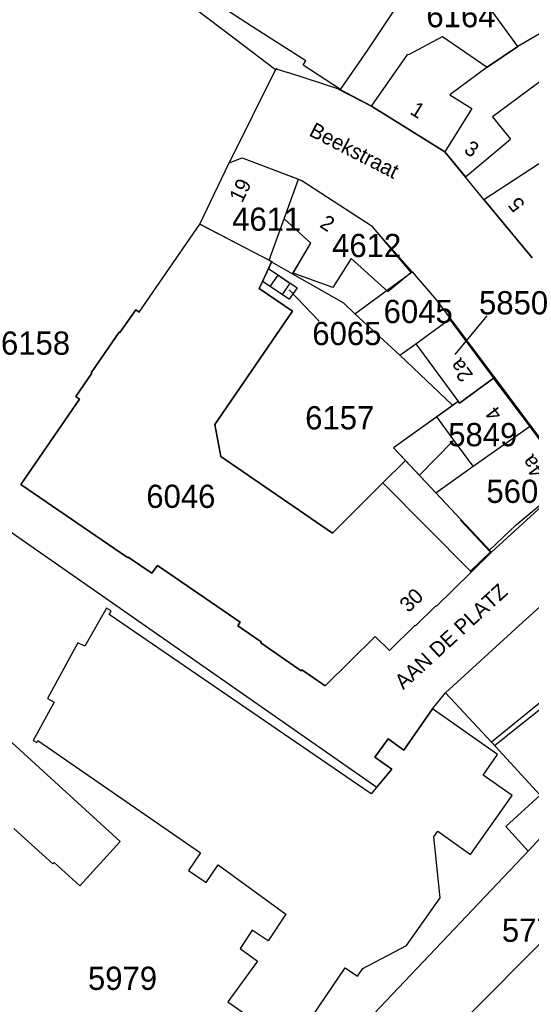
# Model space of a CAD drawing. Extents: x 191922 to 199923, y 328959 to 333350.
# Drawn here: x 196446.4 to 196505.8, y 331182.7 to 331297.2 of the extents above; entities that cross this region are included whole.
import ezdxf

# ---------------------------------------------------------------- set-up
doc = ezdxf.new("R2010")
doc.units = 0
for name, color, linetype in [('bouwvlak', 7, 'Continuous'), ('enkelbestemming', 7, 'Continuous'), ('Level 18', 7, 'Continuous'), ('Level 6', 7, 'Continuous'), ('maatvoering - maximum aantal wooneenheden', 7, 'Continuous'), ('Maatvoering_symbolen', 7, 'Continuous'), ('recreatiewoning', 7, 'Continuous')]:
    doc.layers.add(name, color=color, linetype=linetype)

msp = doc.modelspace()

# ---------------------------------------------------------------- linework, layer by layer
at = {"layer": 'bouwvlak'}
for p, q in [((196481.18, 331262.12), (196477.7, 331265.77)), ((196500.67, 331262.72), (196496.95, 331258.23))]:
    msp.add_line(p, q, dxfattribs=at)
at = {"layer": 'Level 18'}
msp.add_line((196497.62, 331238.99), (196501.03, 331235.33), dxfattribs=at)
at = {"layer": 'Level 6'}
for p, q in [((196462.53, 331301.68), (196471.41, 331294.95)), ((196473.43, 331296.34), (196469.12, 331299.11)), ((196509.16, 331296.93), (196504.28, 331294.05)), ((196479.62, 331292.36), (196473.43, 331296.34)), ((196471.41, 331294.95), (196476.1, 331291.39)), ((196504.28, 331294.05), (196500.72, 331291.66)), ((196479.31, 331291.86), (196479.59, 331292.33)), ((196479.59, 331292.33), (196479.62, 331292.36)), ((196476.1, 331291.39), (196470.72, 331280.51)), ((196476.1, 331291.39), (196476.16, 331291.46)), ((196476.16, 331291.46), (196477.52, 331291.02)), ((196483.36, 331289.14), (196477.52, 331291.02)), ((196483.67, 331289.04), (196479.31, 331291.86)), ((196500.72, 331291.66), (196496.37, 331288.43)), ((196483.64, 331288.99), (196483.36, 331289.14)), ((196483.64, 331288.99), (196483.67, 331289.04)), ((196487.26, 331287.1), (196483.64, 331288.99)), ((196496.37, 331288.43), (196498.92, 331286.85)), ((196495.8, 331281.81), (196487.26, 331287.1)), ((196498.92, 331286.85), (196495.8, 331281.81)), ((196500.32, 331276.26), (196516.31, 331286.74)), ((196500.32, 331276.26), (196495.8, 331281.81)), ((196467.29, 331273.37), (196470.72, 331280.51)), ((196470.72, 331280.51), (196472.23, 331281.1)), ((196472.23, 331281.1), (196478.76, 331278.61)), ((196477.11, 331274.02), (196478.76, 331278.61)), ((196478.76, 331278.61), (196479.16, 331278.46)), ((196479.16, 331278.46), (196487.23, 331273.22)), ((196505.93, 331269.48), (196500.32, 331276.26)), ((196480.2, 331271.17), (196477.11, 331274.02)), ((196460.27, 331263.15), (196467.29, 331273.37)), ((196475.33, 331269.2), (196467.29, 331273.37)), ((196487.23, 331273.22), (196491.98, 331267.86)), ((196478.09, 331267.62), (196480.2, 331271.17)), ((196475.65, 331269.02), (196475.33, 331269.2)), ((196474.59, 331266.74), (196475.29, 331268.24)), ((196475.29, 331268.24), (196475.65, 331269.02)), ((196475.29, 331268.24), (196478.6, 331265.97)), ((196475.65, 331269.02), (196478.09, 331267.62)), ((196478.09, 331267.62), (196484.02, 331264.23)), ((196485.32, 331262.98), (196491.98, 331267.86)), ((196491.98, 331267.86), (196494.8, 331264.56)), ((196474.21, 331265.92), (196474.59, 331266.74)), ((196478.06, 331263.29), (196474.21, 331265.92)), ((196477.69, 331264.65), (196474.59, 331266.74)), ((196478.6, 331265.97), (196477.69, 331264.65)), ((196494.8, 331264.56), (196496.41, 331262.42)), ((196459.87, 331263.42), (196457.99, 331260.78)), ((196460.27, 331263.15), (196459.87, 331263.42)), ((196484.02, 331264.23), (196485.32, 331262.98)), ((196469.04, 331250.08), (196478.06, 331263.29)), ((196485.32, 331262.98), (196490.56, 331258.14)), ((196492.4, 331259.49), (196496.33, 331262.36)), ((196496.33, 331262.36), (196496.41, 331262.42)), ((196496.41, 331262.42), (196501.55, 331255.55)), ((196457.92, 331260.83), (196454.68, 331256.12)), ((196457.99, 331260.78), (196457.92, 331260.83)), ((196490.56, 331258.14), (196492.4, 331259.49)), ((196490.56, 331258.14), (196496.72, 331252.29)), ((196454.76, 331256.08), (196452.9, 331253.35)), ((196454.68, 331256.12), (196454.76, 331256.08)), ((196501.55, 331255.55), (196497.5, 331252.56)), ((196501.55, 331255.55), (196505.75, 331249.94)), ((196453.32, 331253.06), (196446.49, 331243.14)), ((196452.9, 331253.35), (196453.32, 331253.06)), ((196496.72, 331252.29), (196489.83, 331247.39)), ((196497.35, 331252.77), (196496.72, 331252.29)), ((196497.5, 331252.56), (196497.35, 331252.77)), ((196469.73, 331246.36), (196469.04, 331250.08)), ((196499.06, 331245.27), (196505.75, 331249.94)), ((196505.75, 331249.94), (196510.41, 331243.71)), ((196489.83, 331247.39), (196494.72, 331242.17)), ((196482.71, 331237.47), (196469.73, 331246.36)), ((196494.72, 331242.17), (196499.06, 331245.27)), ((196446.49, 331243.14), (196458.9, 331234.63)), ((196488.57, 331243.3), (196482.71, 331237.47)), ((196498.75, 331233.06), (196488.57, 331243.3)), ((196501.21, 331235.24), (196510.41, 331243.71)), ((196494.72, 331242.17), (196501.21, 331235.24)), ((196444.58, 331238.12), (196487.88, 331207.95)), ((196504.44, 331226.74), (196515.45, 331236.71)), ((196501.21, 331235.24), (196498.84, 331232.94)), ((196458.9, 331234.63), (196458.98, 331234.69)), ((196458.98, 331234.69), (196461.71, 331232.82)), ((196461.71, 331232.82), (196462.37, 331233.7)), ((196462.37, 331233.7), (196471.99, 331227.1)), ((196494.79, 331228.93), (196498.84, 331232.94)), ((196498.84, 331232.94), (196498.75, 331233.06)), ((196492.38, 331226.7), (196494.74, 331229.01)), ((196494.74, 331229.01), (196494.79, 331228.93)), ((196471.99, 331227.1), (196471.71, 331226.67)), ((196489.36, 331223.82), (196492.33, 331226.75)), ((196492.33, 331226.75), (196492.38, 331226.7)), ((196495.88, 331218.9), (196504.44, 331226.74)), ((196471.71, 331226.67), (196474.42, 331224.82)), ((196474.42, 331224.82), (196474.39, 331224.71)), ((196474.39, 331224.71), (196479.08, 331221.47)), ((196481.87, 331219.7), (196487.7, 331225.46)), ((196487.7, 331225.46), (196489.36, 331223.82)), ((196479.08, 331221.47), (196479.17, 331221.57)), ((196479.17, 331221.57), (196481.87, 331219.7)), ((196510.21, 331220.47), (196501.19, 331213.18)), ((196494.36, 331217.02), (196495.88, 331218.9)), ((196495.88, 331218.9), (196501.19, 331213.18)), ((196491.01, 331212.25), (196494.36, 331217.02)), ((196487.65, 331211.43), (196489.19, 331213.56)), ((196489.19, 331213.56), (196491.01, 331212.25)), ((196501.19, 331213.18), (196506.86, 331207.02)), ((196489.64, 331210.03), (196487.65, 331211.43)), ((196487.88, 331207.95), (196489.64, 331210.03)), ((196505.49, 331200.49), (196511.83, 331207.43)), ((196506.86, 331207.02), (196502.88, 331203.37)), ((196502.88, 331203.37), (196505.49, 331200.49)), ((196483.35, 331177.21), (196505.49, 331200.49)), ((196488.64, 331171.48), (196514.42, 331197.37))]:
    msp.add_line(p, q, dxfattribs=at)
msp.add_lwpolyline([(196483.67, 331289.04), (196486.78, 331293.58), (196490.3, 331298.82), (196497.81, 331302.93)], dxfattribs=at)
at = {"layer": 'recreatiewoning'}
for p, q in [((196504.28, 331294.05), (196497.81, 331302.93)), ((196491.58, 331293.11), (196495.5, 331295.22)), ((196495.5, 331295.22), (196500.72, 331291.66)), ((196487.27, 331287.09), (196491.5, 331293.16)), ((196491.5, 331293.16), (196491.58, 331293.11)), ((196500.72, 331291.66), (196504.28, 331294.05)), ((196476.1, 331291.39), (196476.16, 331291.46)), ((196476.22, 331291.54), (196476.16, 331291.46)), ((196507.46, 331290.39), (196501.31, 331285.85)), ((196483.36, 331289.14), (196487.26, 331287.1)), ((196487.26, 331287.1), (196495.8, 331281.81)), ((196500.32, 331276.26), (196516.31, 331286.74)), ((196501.31, 331285.85), (196503.41, 331283.27)), ((196498.19, 331278.88), (196503.41, 331283.27)), ((196495.8, 331281.81), (196498.19, 331278.88)), ((196467.29, 331273.37), (196470.72, 331280.51)), ((196470.72, 331280.51), (196472.23, 331281.1)), ((196472.23, 331281.1), (196479.16, 331278.46)), ((196475.37, 331269.19), (196478.76, 331278.61)), ((196479.16, 331278.46), (196487.23, 331273.22)), ((196500.33, 331276.26), (196505.93, 331269.48)), ((196480.2, 331271.17), (196477.11, 331274.02)), ((196460.27, 331263.15), (196467.29, 331273.37)), ((196467.29, 331273.37), (196475.66, 331269.03)), ((196487.23, 331273.22), (196487.26, 331273.19)), ((196487.26, 331273.19), (196491.84, 331267.77)), ((196478.15, 331267.71), (196480.2, 331271.17)), ((196484.89, 331269.41), (196482.78, 331266.03)), ((196484.89, 331269.41), (196489.16, 331265.56)), ((196475.66, 331269.03), (196474.21, 331265.92)), ((196475.49, 331266.13), (196476.42, 331267.47)), ((196476.42, 331267.47), (196477.78, 331266.54)), ((196482.78, 331266.03), (196478.15, 331267.71)), ((196489.16, 331265.56), (196491.84, 331267.77)), ((196474.21, 331265.92), (196478.06, 331263.29)), ((196476.86, 331265.21), (196475.49, 331266.13)), ((196477.78, 331266.54), (196476.86, 331265.21)), ((196457.99, 331260.78), (196459.87, 331263.42)), ((196459.87, 331263.42), (196460.27, 331263.15)), ((196478.06, 331263.29), (196469.04, 331250.08)), ((196492.4, 331259.49), (196496.33, 331262.36)), ((196496.33, 331262.36), (196501.45, 331255.47)), ((196454.68, 331256.12), (196457.92, 331260.83)), ((196457.92, 331260.83), (196457.99, 331260.78)), ((196492.4, 331259.49), (196497.5, 331252.56)), ((196452.9, 331253.35), (196454.76, 331256.08)), ((196454.76, 331256.08), (196454.68, 331256.12)), ((196497.5, 331252.56), (196501.45, 331255.47)), ((196505.66, 331249.89), (196501.45, 331255.47)), ((196446.49, 331243.14), (196453.32, 331253.06)), ((196453.32, 331253.06), (196452.9, 331253.35)), ((196497.35, 331252.77), (196489.83, 331247.39)), ((196496.83, 331248.29), (196494.86, 331250.97)), ((196469.04, 331250.08), (196469.73, 331246.36)), ((196510.29, 331243.59), (196505.66, 331249.89)), ((196489.83, 331247.39), (196491.21, 331245.92)), ((196492.83, 331244.19), (196496.83, 331248.29)), ((196499.06, 331245.27), (196496.83, 331248.29)), ((196469.73, 331246.36), (196482.71, 331237.47)), ((196488.57, 331243.3), (196491.21, 331245.92)), ((196491.21, 331245.92), (196501.14, 331235.32)), ((196494.72, 331242.17), (196499.06, 331245.27)), ((196458.9, 331234.63), (196446.49, 331243.14)), ((196482.71, 331237.47), (196488.57, 331243.3)), ((196488.57, 331243.3), (196498.75, 331233.06)), ((196504.07, 331238.45), (196510.29, 331243.59)), ((196500.99, 331235.49), (196504.07, 331238.45)), ((196504.44, 331226.74), (196515.45, 331236.71)), ((196501.14, 331235.32), (196498.75, 331233.06)), ((196458.98, 331234.69), (196458.9, 331234.63)), ((196461.71, 331232.82), (196458.98, 331234.69)), ((196462.37, 331233.7), (196461.71, 331232.82)), ((196471.99, 331227.1), (196462.37, 331233.7)), ((196498.84, 331232.94), (196494.79, 331228.93)), ((196498.75, 331233.06), (196498.84, 331232.94)), ((196494.74, 331229.01), (196492.38, 331226.7)), ((196494.79, 331228.93), (196494.74, 331229.01)), ((196456.44, 331228.73), (196453.95, 331224.33)), ((196457, 331228.42), (196456.44, 331228.73)), ((196456.77, 331228.02), (196457, 331228.42)), ((196487.21, 331207.16), (196456.77, 331228.02)), ((196471.71, 331226.67), (196471.99, 331227.1)), ((196492.33, 331226.75), (196489.36, 331223.82)), ((196492.38, 331226.7), (196492.33, 331226.75)), ((196495.88, 331218.9), (196504.44, 331226.74)), ((196474.42, 331224.82), (196471.71, 331226.67)), ((196453.14, 331224.72), (196449.59, 331218.25)), ((196453.95, 331224.33), (196453.14, 331224.72)), ((196474.39, 331224.71), (196474.42, 331224.82)), ((196479.08, 331221.47), (196474.39, 331224.71)), ((196487.7, 331225.46), (196481.87, 331219.7)), ((196489.36, 331223.82), (196487.7, 331225.46)), ((196479.17, 331221.57), (196479.08, 331221.47)), ((196481.87, 331219.7), (196479.17, 331221.57)), ((196495.88, 331218.9), (196501.19, 331213.18)), ((196501.56, 331212.78), (196510.05, 331219.57)), ((196450.39, 331217.83), (196447.94, 331213.34)), ((196449.59, 331218.25), (196450.39, 331217.83)), ((196494.36, 331217.02), (196491.01, 331212.25)), ((196501.9, 331211.72), (196494.36, 331217.02)), ((196458.06, 331201.63), (196444.6, 331213.91)), ((196447.94, 331213.34), (196448.35, 331213.12)), ((196448.35, 331213.12), (196448.46, 331213.34)), ((196448.46, 331213.34), (196467.38, 331200.3)), ((196489.19, 331213.56), (196487.65, 331211.43)), ((196491.01, 331212.25), (196489.19, 331213.56)), ((196501.19, 331213.18), (196501.56, 331212.78)), ((196487.65, 331211.43), (196489.64, 331210.03)), ((196500.23, 331209.34), (196501.9, 331211.72)), ((196489.64, 331210.03), (196487.21, 331207.16)), ((196503.6, 331206.97), (196500.23, 331209.34)), ((196498.78, 331200.11), (196503.6, 331206.97)), ((196445.7, 331203.14), (196450.22, 331199.02)), ((196494.5, 331202.14), (196494.96, 331202.8)), ((196494.96, 331202.8), (196498.78, 331200.11)), ((196453.34, 331196.45), (196458.06, 331201.63)), ((196495.24, 331195.07), (196494.5, 331202.14)), ((196467.38, 331200.3), (196465.98, 331198.23)), ((196450.22, 331199.02), (196450.36, 331199.16)), ((196450.36, 331199.16), (196453.34, 331196.45)), ((196465.98, 331198.23), (196468.05, 331196.83)), ((196468.05, 331196.83), (196469.45, 331198.91)), ((196469.45, 331198.91), (196477.3, 331193.15)), ((196491.33, 331189.51), (196495.24, 331195.07)), ((196477.3, 331193.15), (196475.23, 331190.07)), ((196473.4, 331191.3), (196471.98, 331189.19)), ((196475.23, 331190.07), (196473.4, 331191.3)), ((196471.98, 331189.19), (196474.02, 331187.69)), ((196486.25, 331186.86), (196491.33, 331189.51)), ((196474.02, 331187.69), (196470.57, 331182.99)), ((196477.69, 331177.31), (196484.19, 331186.93)), ((196484.19, 331186.93), (196485.64, 331185.96)), ((196485.64, 331185.96), (196486.25, 331186.86)), ((196470.57, 331182.99), (196478, 331177.77))]:
    msp.add_line(p, q, dxfattribs=at)

# ---------------------------------------------------------------- texts
at = {"layer": 'enkelbestemming'}
for s, p in [('6164', (196493.64, 331296.28)), ('4611', (196471.06, 331272.62)), ('4612', (196482.68, 331269.56)), ('5850', (196499.76, 331262.9)), ('6045', (196488.67, 331261.89)), ('6065', (196480.38, 331259.33)), ('6158', (196444.19, 331258.21)), ('6157', (196479.55, 331249.53)), ('5849', (196496.18, 331247.57)), ('6046', (196461.08, 331240.4)), ('5607', (196500.62, 331240.98)), ('5773', (196502.42, 331189.95)), ('5979', (196454.3, 331184.36))]:
    msp.add_text(s, height=2.7, dxfattribs=at).set_placement(p)
at = {"layer": 'maatvoering - maximum aantal wooneenheden'}
for s, rotation, p in [('1', 328.2498, (196491.63, 331286.27)), ('3', 326.9617, (196497.9, 331281.77)), ('19', 64.3321, (196472.22, 331275.77)), ('5', 129.6, (196505.19, 331275.71)), ('2', 326.9617, (196481.13, 331273.13)), ('2a', 126.5374, (196499.15, 331255.87)), ('4', 127.0304, (196502.55, 331251.34)), ('4a', 126.3309, (196507.52, 331244.66)), ('30', 44.2296, (196491.56, 331228.14))]:
    msp.add_text(s, height=1.75, rotation=rotation, dxfattribs=at).set_placement(p)
at = {"layer": 'Maatvoering_symbolen'}
for s, rotation, p in [('Beekstraat', 332.7941, (196479.88, 331283.74)), ('AAN DE PLATZ', 42.5245, (196490.95, 331219.19))]:
    msp.add_text(s, height=1.75, rotation=rotation, dxfattribs=at).set_placement(p)

doc.saveas('drawing.dxf')
